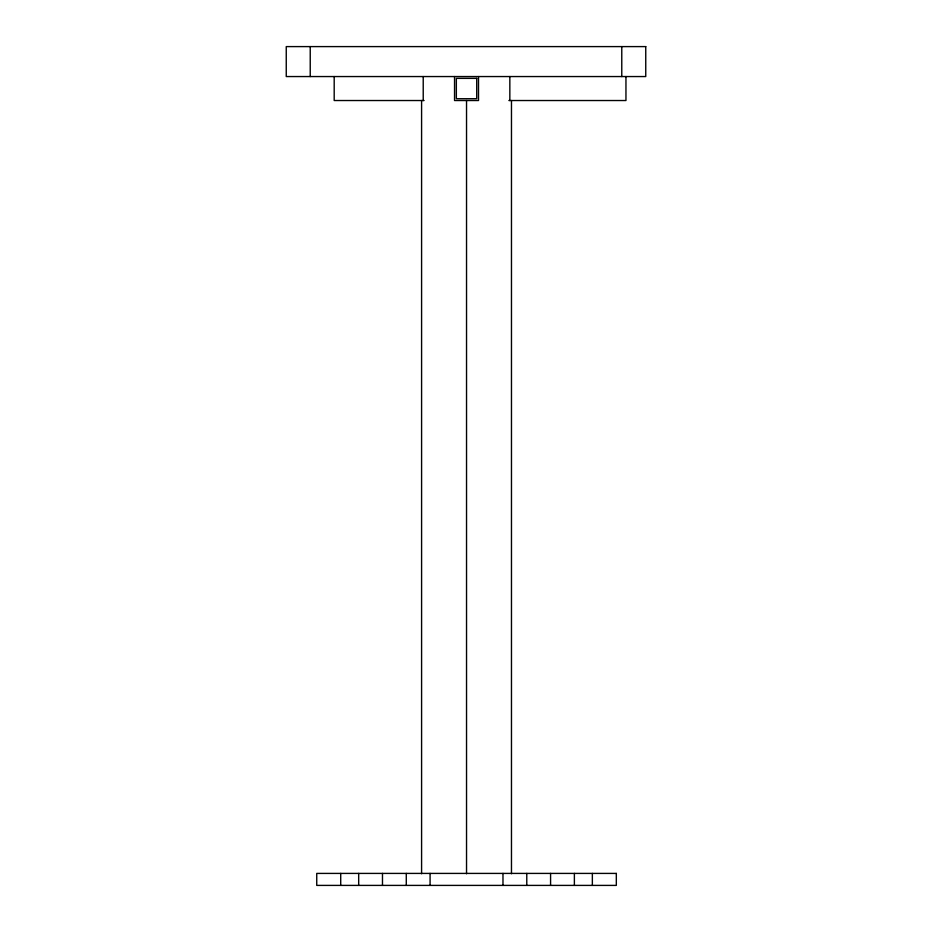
<?xml version="1.0" encoding="UTF-8"?>
<svg xmlns="http://www.w3.org/2000/svg" width="932" height="932" viewBox="0 0 932 932"><rect width="100%" height="100%" fill="white"/><g stroke="black" fill="none" stroke-linecap="round" stroke-linejoin="round"><path stroke-width="1.4" d="M424.095 100.528L334.192 100.528L334.192 76.552M508.872 100.528L625.954 100.528L625.954 76.552M621.772 46.6L621.772 76.552M592.356 873.412L592.356 885.4M574.38 873.412L574.38 885.4M550.579 873.412L550.579 885.4M526.778 873.412L526.778 885.4M511.47 100.528L511.47 873.75M509.839 76.552L509.839 100.528M502.977 873.412L502.977 885.4M478.512 76.552L478.512 100.528L454.548 100.528L454.548 76.552M466.536 100.528L466.536 873.773M430.083 873.412L430.083 885.4M423.221 76.552L423.221 100.528M421.59 100.528L421.59 873.75M406.282 873.412L406.282 885.4M382.481 873.412L382.481 885.4M358.68 873.412L358.68 885.4M340.716 873.412L340.716 885.4M310.228 46.6L310.228 76.552M645.748 46.6L286.252 46.6L286.252 76.552L645.748 76.552L645.748 46.6M476.718 78.358L456.342 78.358L456.342 98.722L476.718 98.722L476.718 78.358M616.32 873.412L316.74 873.412L316.74 885.4L616.32 885.4L616.32 873.412"/></g></svg>
